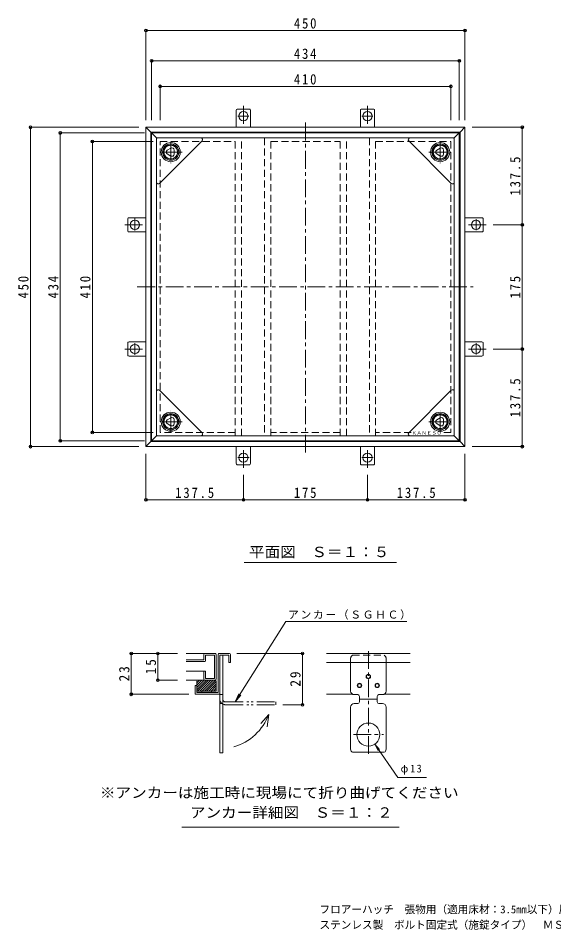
# Model space of a CAD drawing. Units: millimetres at full size, with parts at other scales. Extents: x -342 to 368, y -274 to 240.
# Drawn here: x -342 to -40, y -274 to 240 of the extents above; entities that cross this region are included whole.
import ezdxf
from ezdxf.enums import TextEntityAlignment as Align

# ---------------------------------------------------------------- set-up
doc = ezdxf.new("R2010")
doc.units = ezdxf.units.MM
doc.header["$LTSCALE"] = 2
doc.header["$PDMODE"] = 32
doc.header["$PDSIZE"] = 1.6
for name, pattern in [('CHAIN1', [8, 5, -1, 1, -1]), ('DASHED2', [3, 2, -1]), ('DOUBLE_CHAIN1', [8.8, 5, -1, 0.6, -0.6, 0.6, -1])]:
    doc.linetypes.add(name, pattern=pattern)
for name, color, linetype, lineweight in [('0-0', 7, 'CHAIN1', 9), ('0-1', 2, 'Continuous', 9), ('0-2', 3, 'Continuous', 9), ('0-4', 7, 'Continuous', 9), ('0-5', 7, 'Continuous', 9), ('D-1', 2, 'Continuous', 9), ('D-2', 3, 'Continuous', 9), ('D-4', 7, 'Continuous', 9), ('D-5', 7, 'Continuous', 9)]:
    doc.layers.add(name, color=color, linetype=linetype, lineweight=lineweight)
doc.layers.add('0-F', color=6, linetype='Continuous')
doc.layers.add('F-4', color=7, linetype='Continuous')
doc.styles.add('ＭＳ ゴシック', font='')
doc.styles.get('ＭＳ ゴシック').set_extended_font_data('MS Gothic')

msp = doc.modelspace()

# ---------------------------------------------------------------- linework, layer by layer
at = {"layer": '0-0'}
for p, q in [((-180.064, -4.741), (-180.064, 183.172)), ((-274.926, 88.633), (-85.426, 88.633))]:
    msp.add_line(p, q, dxfattribs=at)
at = {"layer": '0-1', "linetype": 'CHAIN1'}
for p, q in [((-215.064, 190.632), (-215.064, 179.921)), ((-145.064, 190.632), (-145.064, 179.921)), ((-211.96, 184.873), (-218.129, 184.873)), ((-142.055, 184.873), (-148.271, 184.873)), ((-282.063, 123.633), (-271.352, 123.633)), ((-276.304, 127.149), (-276.304, 120.395)), ((-78.065, 123.633), (-88.776, 123.633)), ((-83.824, 120.586), (-83.824, 126.821)), ((-276.304, 56.844), (-276.304, 50.309)), ((-83.824, 50.527), (-83.824, 57.008)), ((-282.063, 53.633), (-271.352, 53.633)), ((-78.065, 53.633), (-88.776, 53.633)), ((-215.064, -13.366), (-215.064, -2.656)), ((-145.064, -13.366), (-145.064, -2.656)), ((-218.294, -7.607), (-211.84, -7.607)), ((-148.18, -7.607), (-141.891, -7.607))]:
    msp.add_line(p, q, dxfattribs=at)
at = {"layer": '0-1'}
for p, q in [((-219.064, 188.173), (-219.064, 178.633)), ((-211.477, 188.873), (-218.651, 188.873)), ((-211.064, 188.173), (-211.064, 178.633)), ((-149.064, 188.173), (-149.064, 178.633)), ((-148.651, 188.873), (-141.477, 188.873)), ((-141.064, 188.173), (-141.064, 178.633)), ((-267.264, 175.833), (-270.064, 178.633)), ((-90.064, 178.633), (-270.064, 178.633)), ((-270.064, 178.633), (-270.064, -1.367)), ((-92.864, 175.833), (-267.264, 175.833)), ((-267.264, 175.833), (-267.264, 1.433)), ((-92.864, 175.833), (-90.064, 178.633)), ((-92.864, 1.433), (-92.864, 175.833)), ((-90.064, -1.367), (-90.064, 178.633)), ((-280.304, 120.045), (-280.304, 127.22)), ((-279.604, 127.633), (-270.064, 127.633)), ((-80.524, 127.633), (-90.064, 127.633)), ((-79.824, 120.045), (-79.824, 127.22)), ((-279.604, 119.633), (-270.064, 119.633)), ((-80.524, 119.633), (-90.064, 119.633)), ((-280.304, 57.22), (-280.304, 50.045)), ((-279.604, 57.633), (-270.064, 57.633)), ((-80.524, 57.633), (-90.064, 57.633)), ((-79.824, 57.22), (-79.824, 50.045)), ((-279.604, 49.633), (-270.064, 49.633)), ((-80.524, 49.633), (-90.064, 49.633)), ((-267.264, 1.433), (-270.064, -1.367)), ((-267.264, 1.433), (-92.864, 1.433)), ((-92.864, 1.433), (-90.064, -1.367)), ((-270.064, -1.367), (-90.064, -1.367)), ((-219.064, -10.907), (-219.064, -1.367)), ((-211.064, -10.907), (-211.064, -1.367)), ((-149.064, -10.907), (-149.064, -1.367)), ((-141.064, -10.907), (-141.064, -1.367)), ((-211.477, -11.607), (-218.651, -11.607)), ((-148.651, -11.607), (-141.477, -11.607))]:
    msp.add_line(p, q, dxfattribs=at)
at = {"layer": '0-1', "linetype": 'DASHED2'}
for p, q in [((-262.064, 6.633), (-262.064, 170.633)), ((-262.064, 170.633), (-219.664, 170.633)), ((-199.664, 170.633), (-160.464, 170.633)), ((-140.464, 170.633), (-98.064, 170.633)), ((-98.064, 170.633), (-98.064, 6.633)), ((-219.664, 6.633), (-262.064, 6.633)), ((-160.464, 6.633), (-199.664, 6.633)), ((-120.353, 6.633), (-140.464, 6.633)), ((-98.064, 6.633), (-103.578, 6.633))]:
    msp.add_line(p, q, dxfattribs=at)
at = {"layer": '0-1'}
for centre in [(-215.064, 184.873), (-145.064, 184.873), (-276.304, 123.633), (-83.824, 123.633), (-276.304, 53.633), (-83.824, 53.633), (-215.064, -7.607), (-145.064, -7.607)]:
    msp.add_circle(centre, 2.6, dxfattribs=at)
for centre, start, end in [((-218.264, 188.173), 118.95502, 180), ((-211.864, 188.173), 0, 61.04498), ((-148.264, 188.173), 118.95502, 180), ((-141.864, 188.173), 0, 61.04498), ((-279.604, 126.833), 90, 151.04498), ((-80.524, 126.833), 28.95502, 90), ((-279.604, 120.433), 208.95502, 270), ((-80.524, 120.433), 270, 331.04498), ((-279.604, 56.833), 90, 151.04498), ((-80.524, 56.833), 28.95502, 90), ((-279.604, 50.433), 208.95502, 270), ((-80.524, 50.433), 270, 331.04498), ((-218.264, -10.907), 180, 241.04498), ((-211.864, -10.907), 298.95502, 0), ((-148.264, -10.907), 180, 241.04498), ((-141.864, -10.907), 298.95502, 0)]:
    msp.add_arc(centre, 0.8, start, end, dxfattribs=at)
at = {"layer": '0-2'}
for p, q in [((-264.064, 172.633), (-266.864, 175.433)), ((-266.864, 175.433), (-93.264, 175.433)), ((-266.864, 1.833), (-266.864, 175.433)), ((-96.064, 172.633), (-93.264, 175.433)), ((-93.264, 175.433), (-93.264, 1.833)), ((-96.064, 172.633), (-264.064, 172.633)), ((-264.064, 172.633), (-264.064, 4.633)), ((-264.064, 147.633), (-264.064, 171.833)), ((-263.264, 172.633), (-239.064, 172.633)), ((-262.357, 146.925), (-238.357, 170.926)), ((-97.771, 146.925), (-121.771, 170.926)), ((-96.864, 172.633), (-121.064, 172.633)), ((-96.064, 4.633), (-96.064, 172.633)), ((-96.064, 147.633), (-96.064, 171.833)), ((-258.024, 165.672), (-255.984, 166.85)), ((-254.184, 163.455), (-254.184, 165.81)), ((-106.024, 165.672), (-103.984, 166.85)), ((-102.184, 163.455), (-102.184, 165.81)), ((-255.984, 162.416), (-258.024, 163.593)), ((-103.984, 162.416), (-106.024, 163.593)), ((-264.064, 29.633), (-264.064, 5.433)), ((-262.357, 30.34), (-238.357, 6.34)), ((-97.771, 30.34), (-121.771, 6.34)), ((-96.064, 29.633), (-96.064, 5.433)), ((-258.024, 13.672), (-255.984, 14.85)), ((-255.984, 10.416), (-258.024, 11.593)), ((-254.184, 11.455), (-254.184, 13.81)), ((-106.024, 13.672), (-103.984, 14.85)), ((-103.984, 10.416), (-106.024, 11.593)), ((-102.184, 11.455), (-102.184, 13.81)), ((-264.064, 4.633), (-266.864, 1.833)), ((-93.264, 1.833), (-266.864, 1.833)), ((-264.064, 4.633), (-96.064, 4.633)), ((-263.264, 4.633), (-239.064, 4.633)), ((-96.864, 4.633), (-121.064, 4.633)), ((-96.064, 4.633), (-93.264, 1.833))]:
    msp.add_line(p, q, dxfattribs=at)
at = {"layer": '0-2', "linetype": 'CHAIN1'}
for p, q in [((-256.064, 170.491), (-256.064, 158.482)), ((-104.064, 170.491), (-104.064, 158.482)), ((-249.715, 164.633), (-262.075, 164.633)), ((-110.413, 164.633), (-98.053, 164.633)), ((-256.064, 6.774), (-256.064, 18.783)), ((-104.064, 6.774), (-104.064, 18.783)), ((-249.715, 12.633), (-262.075, 12.633)), ((-110.413, 12.633), (-98.053, 12.633))]:
    msp.add_line(p, q, dxfattribs=at)
at = {"layer": '0-2', "linetype": 'DASHED2'}
for p, q in [((-219.664, 172.633), (-199.664, 172.633)), ((-219.664, 4.633), (-219.664, 172.633)), ((-216.144, 4.633), (-216.144, 172.633)), ((-203.184, 172.633), (-203.184, 4.633)), ((-199.664, 4.633), (-199.664, 172.633)), ((-160.464, 172.633), (-140.464, 172.633)), ((-160.464, 4.633), (-160.464, 172.633)), ((-156.944, 4.633), (-156.944, 172.633)), ((-143.984, 172.633), (-143.984, 4.633)), ((-140.464, 4.633), (-140.464, 172.633)), ((-219.664, 4.633), (-199.664, 4.633)), ((-160.464, 4.633), (-140.464, 4.633))]:
    msp.add_line(p, q, dxfattribs=at)
at = {"layer": '0-2'}
for centre, radius in [((-256.064, 164.633), 5.4), ((-104.064, 164.633), 5.4), ((-256.064, 164.633), 4.6), ((-256.064, 164.633), 4), ((-256.064, 164.633), 3.88), ((-104.064, 164.633), 4.6), ((-104.064, 164.633), 4), ((-104.064, 164.633), 3.88), ((-256.064, 12.633), 5.4), ((-256.064, 12.633), 4.6), ((-256.064, 12.633), 4), ((-256.064, 12.633), 3.88), ((-104.064, 12.633), 5.4), ((-104.064, 12.633), 4.6), ((-104.064, 12.633), 4), ((-104.064, 12.633), 3.88)]:
    msp.add_circle(centre, radius, dxfattribs=at)
for centre, radius, start, end in [((-263.264, 171.833), 0.8, 90, 180), ((-239.064, 171.633), 1, 315, 90), ((-121.064, 171.633), 1, 90, 225), ((-96.864, 171.833), 0.8, 0, 90), ((-257.424, 164.633), 1.2, 120.00055, 239.99945), ((-255.384, 165.81), 1.2, 0, 120.00055), ((-105.424, 164.633), 1.2, 120.00055, 239.99945), ((-103.384, 165.81), 1.2, 0, 120.00055), ((-255.384, 163.455), 1.2, 239.99945, 0), ((-103.384, 163.455), 1.2, 239.99945, 0), ((-263.064, 147.633), 1, 180, 315), ((-97.064, 147.633), 1, 225, 0), ((-263.064, 29.633), 1, 45, 180), ((-97.064, 29.633), 1, 0, 135), ((-257.424, 12.633), 1.2, 120.00055, 239.99945), ((-255.384, 13.81), 1.2, 0, 120.00055), ((-255.384, 11.455), 1.2, 239.99945, 0), ((-105.424, 12.633), 1.2, 120.00055, 239.99945), ((-103.384, 13.81), 1.2, 0, 120.00055), ((-103.384, 11.455), 1.2, 239.99945, 0), ((-263.264, 5.433), 0.8, 180, 270), ((-239.064, 5.633), 1, 270, 45), ((-121.064, 5.633), 1, 135, 270), ((-96.864, 5.433), 0.8, 270, 0)]:
    msp.add_arc(centre, radius, start, end, dxfattribs=at)
at = {"layer": '0-4'}
for p, q in [((-270.064, 233.806), (-270.064, 182.633)), ((-270.064, 233.206), (-90.064, 233.206)), ((-90.064, 233.806), (-90.064, 182.633)), ((-266.864, 216.701), (-266.864, 182.633)), ((-266.864, 216.101), (-93.264, 216.101)), ((-93.264, 216.701), (-93.264, 182.633)), ((-262.064, 202.263), (-262.064, 182.633)), ((-262.064, 201.663), (-98.064, 201.663)), ((-98.064, 202.263), (-98.064, 182.633)), ((-335.84, 178.633), (-274.064, 178.633)), ((-335.24, -1.367), (-335.24, 178.633)), ((-318.974, 175.433), (-270.864, 175.433)), ((-318.374, 175.433), (-318.374, 1.833)), ((-57.109, 178.633), (-86.064, 178.633)), ((-57.709, 123.633), (-57.709, 178.633)), ((-300.905, 170.633), (-266.064, 170.633)), ((-300.305, 6.633), (-300.305, 170.633)), ((-57.109, 123.633), (-74.065, 123.633)), ((-57.709, 53.633), (-57.709, 123.633)), ((-57.109, 53.633), (-74.065, 53.633)), ((-57.709, -1.367), (-57.709, 53.633)), ((-300.905, 6.633), (-266.064, 6.633)), ((-318.974, 1.833), (-270.864, 1.833)), ((-335.84, -1.367), (-274.064, -1.367)), ((-57.109, -1.367), (-86.064, -1.367)), ((-270.064, -31.994), (-270.064, -5.367)), ((-90.064, -31.994), (-90.064, -5.367)), ((-215.064, -31.994), (-215.064, -17.366)), ((-145.064, -31.994), (-145.064, -17.366)), ((-270.064, -31.394), (-215.064, -31.394)), ((-215.064, -31.394), (-145.064, -31.394)), ((-145.064, -31.394), (-90.064, -31.394))]:
    msp.add_line(p, q, dxfattribs=at)
at = {"layer": '0-4', "color": 3}
for centre in [(-256.064, 164.633), (-104.064, 164.633), (-256.064, 12.633), (-104.064, 12.633)]:
    msp.add_circle(centre, 4.5, dxfattribs=at)
at = {"layer": '0-4'}
for p in [(-270.064, 233.206), (-90.064, 233.206), (-266.864, 216.101), (-93.264, 216.101), (-262.064, 201.663), (-98.064, 201.663), (-335.24, 178.633), (-318.374, 175.433), (-57.709, 178.633), (-300.305, 170.633), (-57.709, 123.633), (-57.709, 53.633), (-300.305, 6.633), (-318.374, 1.833), (-335.24, -1.367), (-57.709, -1.367), (-270.064, -31.394), (-215.064, -31.394), (-145.064, -31.394), (-90.064, -31.394)]:
    msp.add_point(p, dxfattribs=at)
at = {"layer": '0-5'}
msp.add_line((-214.67, -66.724), (-128.614, -66.724), dxfattribs=at)
at = {"layer": 'D-1'}
for p, q in [((-228.86, -118.016), (-222.86, -118.016)), ((-168.218, -118.016), (-120.925, -118.016)), ((-229.36, -118.516), (-229.36, -140.016)), ((-228.36, -140.516), (-228.36, -119.016)), ((-222.36, -118.516), (-222.36, -123.016)), ((-168.218, -123.016), (-120.925, -123.016)), ((-154.572, -139.204), (-154.572, -123.016)), ((-134.572, -139.204), (-134.572, -123.016)), ((-241.36, -138.395), (-235.98, -133.016)), ((-241.36, -137.123), (-237.253, -133.016)), ((-241.36, -135.85), (-238.526, -133.016)), ((-241.358, -134.575), (-239.799, -133.016)), ((-240.907, -139.216), (-234.707, -133.016)), ((-239.635, -139.216), (-233.435, -133.016)), ((-238.362, -139.216), (-232.162, -133.016)), ((-237.089, -139.216), (-230.889, -133.016)), ((-242.36, -140.516), (-242.36, -136.016)), ((-241.36, -136.016), (-241.36, -134.716)), ((-235.816, -139.216), (-230.431, -133.831)), ((-234.543, -139.216), (-230.36, -135.032)), ((-233.271, -139.216), (-230.36, -136.305)), ((-231.998, -139.216), (-230.36, -137.578)), ((-230.36, -139.216), (-230.36, -134.716)), ((-241.868, -141.016), (-228.86, -141.016)), ((-241.36, -139.216), (-230.36, -139.216)), ((-238.61, -139.216), (-238.61, -140.016)), ((-233.11, -139.216), (-233.11, -140.016)), ((-230.725, -139.216), (-230.36, -138.851)), ((-228.36, -140.516), (-228.36, -174.016)), ((-228.36, -141.204), (-226.76, -141.204)), ((-168.218, -141.016), (-153.418, -141.016)), ((-150.572, -141.204), (-152.572, -141.204)), ((-149.572, -145.204), (-149.572, -142.204)), ((-149.572, -143.704), (-139.572, -143.704)), ((-139.572, -142.204), (-139.572, -145.204)), ((-138.572, -141.204), (-136.572, -141.204)), ((-135.725, -141.016), (-120.925, -141.016)), ((-228.36, -146.204), (-226.76, -146.204)), ((-154.572, -148.204), (-154.572, -171.954)), ((-150.572, -146.204), (-152.572, -146.204)), ((-138.572, -146.204), (-136.572, -146.204)), ((-134.572, -148.204), (-134.572, -171.954)), ((-153.54, -173.704), (-135.603, -173.704))]:
    msp.add_line(p, q, dxfattribs=at)
at = {"layer": 'D-1', "linetype": 'CHAIN1'}
for p, q in [((-144.572, -116.626), (-144.572, -175.74)), ((-153.041, -163.704), (-136.093, -163.704))]:
    msp.add_line(p, q, dxfattribs=at)
at = {"layer": 'D-1', "linetype": 'DASHED2'}
for p, q in [((-154.572, -120.766), (-154.572, -123.016)), ((-153.54, -119.016), (-135.603, -119.016)), ((-134.572, -120.766), (-134.572, -123.016))]:
    msp.add_line(p, q, dxfattribs=at)
at = {"layer": 'D-1', "linetype": 'DOUBLE_CHAIN1'}
for p, q in [((-225.16, -145.304), (-196.76, -145.304)), ((-225.16, -146.904), (-196.76, -146.904)), ((-196.76, -146.904), (-196.76, -145.304))]:
    msp.add_line(p, q, dxfattribs=at)
at = {"layer": 'D-1'}
for points in [[(-228.36, -119.016), (-223.36, -119.016), (-223.36, -123.016), (-222.36, -123.016)], [(-228.36, -174.016), (-226.76, -174.016), (-226.76, -119.016)], [(-242.36, -136.016), (-241.36, -136.016), (-241.36, -140.016), (-229.36, -140.016)]]:
    msp.add_lwpolyline(points, dxfattribs=at)
for centre, radius in [((-144.572, -131.016), 1.25), ((-144.572, -131.016), 1), ((-149.572, -136.016), 1.25), ((-149.572, -136.016), 1), ((-139.572, -136.016), 1.25), ((-139.572, -136.016), 1), ((-144.572, -163.704), 6.5)]:
    msp.add_circle(centre, radius, dxfattribs=at)
for centre, radius, start, end in [((-228.86, -118.516), 0.5, 90, 180), ((-222.86, -118.516), 0.5, 0, 90), ((-235.86, -134.716), 5.5, 161.99556, 180), ((-235.86, -134.716), 5.5, 0, 18.00444), ((-241.86, -140.516), 0.5, 180, 270), ((-228.86, -140.516), 0.5, 270, 0), ((-152.572, -139.204), 2, 180, 270), ((-150.572, -142.204), 1, 0, 90), ((-138.572, -142.204), 1, 90, 180), ((-136.572, -139.204), 2, 270, 0), ((-152.572, -148.204), 2, 90, 180), ((-150.572, -145.204), 1, 270, 0), ((-138.572, -145.204), 1, 180, 270), ((-136.572, -148.204), 2, 0, 90), ((-152.572, -171.954), 2, 180, 241.04498), ((-136.572, -171.954), 2, 298.95502, 0)]:
    msp.add_arc(centre, radius, start, end, dxfattribs=at)
at = {"layer": 'D-1', "linetype": 'DASHED2'}
for centre, start, end in [((-152.572, -120.766), 118.95502, 180), ((-136.572, -120.766), 0, 61.04498)]:
    msp.add_arc(centre, 2, start, end, dxfattribs=at)
at = {"layer": 'D-1', "linetype": 'DOUBLE_CHAIN1'}
for radius in [3.2, 1.6]:
    msp.add_arc((-225.16, -143.704), radius, 180, 270, dxfattribs=at)
at = {"layer": 'D-2'}
for p, q in [((-230.889, -118.016), (-247.389, -118.016)), ((-237.389, -121.516), (-247.389, -121.516)), ((-236.889, -122.516), (-247.389, -122.516)), ((-237.389, -118.516), (-237.389, -121.516)), ((-236.389, -122.016), (-236.389, -119.016)), ((-231.389, -119.016), (-236.389, -119.016)), ((-231.389, -132.016), (-231.389, -119.016)), ((-230.389, -118.516), (-230.389, -132.516)), ((-247.389, -128.016), (-236.389, -128.016)), ((-237.389, -132.516), (-237.389, -128.016)), ((-236.389, -132.016), (-236.389, -128.016)), ((-230.889, -133.016), (-247.389, -133.016)), ((-231.389, -132.016), (-236.389, -132.016))]:
    msp.add_line(p, q, dxfattribs=at)
for centre, start, end in [((-236.889, -118.516), 90, 180), ((-230.889, -118.516), 0, 90), ((-236.889, -122.016), 270, 0), ((-236.889, -132.516), 180, 270), ((-230.889, -132.516), 270, 0)]:
    msp.add_arc(centre, 0.5, start, end, dxfattribs=at)
at = {"layer": 'D-4'}
for p, q in [((-278.709, -118.016), (-252.309, -118.016)), ((-278.309, -118.016), (-278.309, -141.016)), ((-263.309, -118.016), (-263.309, -133.016)), ((-181.36, -118.016), (-218.86, -118.016)), ((-181.76, -118.016), (-181.76, -146.904)), ((-263.709, -133.016), (-252.309, -133.016)), ((-278.709, -141.016), (-245.86, -141.016)), ((-181.36, -146.904), (-192.76, -146.904))]:
    msp.add_line(p, q, dxfattribs=at)
for p in [(-278.309, -118.016), (-263.309, -118.016), (-181.76, -118.016), (-263.309, -133.016), (-278.309, -141.016), (-181.76, -146.904)]:
    msp.add_point(p, dxfattribs=at)
at = {"layer": 'D-5'}
for p, q in [((-219.713, -145.304), (-217.624, -140.761)), ((-219.713, -145.304), (-216.519, -141.457)), ((-200.726, -152.312), (-205.172, -157.476)), ((-200.726, -152.312), (-201.611, -159.293)), ((-140.896, -169.065), (-128.031, -187.827)), ((-140.896, -169.065), (-139.051, -172.695)), ((-140.896, -169.065), (-138.206, -172.058)), ((-128.031, -187.827), (-111.695, -187.827)), ((-249.825, -215.89), (-127.154, -215.89))]:
    msp.add_line(p, q, dxfattribs=at)
msp.add_lwpolyline([(-219.713, -145.304), (-191.16, -99.965), (-122.823, -99.965)], dxfattribs=at)
msp.add_arc((-228.928, -141.767), 30.109, 286.17736, 339.49844, dxfattribs=at)

# ---------------------------------------------------------------- texts
at = {"layer": '0-4', "color": 2, "char_height": 5.865, "attachment_point": 7, "style": 'ＭＳ ゴシック'}
for s, insert in [('\\T1.27;\\W0.9;450', (-186.564, 234.206)), ('\\T1.27;\\W0.9;434', (-186.564, 217.101)), ('\\T1.27;\\W0.9;410', (-186.564, 202.663)), ('\\T1.28;\\W0.9;137.5', (-253.564, -30.394)), ('\\T1.27;\\W0.9;175', (-186.564, -30.394)), ('\\T1.28;\\W0.9;137.5', (-128.564, -30.394))]:
    msp.add_mtext(s, dxfattribs=dict(at, insert=insert))
at = {"layer": '0-4', "color": 2, "char_height": 5.865, "attachment_point": 7, "rotation": 90, "style": 'ＭＳ ゴシック'}
for s, insert in [('\\T1.28;\\W0.9;137.5', (-58.709, 140.133)), ('\\T1.27;\\W0.9;450', (-336.24, 82.133)), ('\\T1.27;\\W0.9;434', (-319.374, 82.133)), ('\\T1.27;\\W0.9;410', (-301.305, 82.133)), ('\\T1.27;\\W0.9;175', (-58.709, 82.133)), ('\\T1.28;\\W0.9;137.5', (-58.709, 15.133))]:
    msp.add_mtext(s, dxfattribs=dict(at, insert=insert))
at = {"layer": '0-5', "color": 2, "style": 'ＭＳ ゴシック', "width": 1.1}
msp.add_text('平面図\u3000Ｓ＝１：５', height=5.865, dxfattribs=at).set_placement((-211.907, -65.437), align=Align.BOTTOM_LEFT)
at = {"layer": '0-F', "style": 'ＭＳ ゴシック', "width": 1.15}
msp.add_text('ＫＡＮＥＳＯ', height=1.76, dxfattribs=at).set_placement((-120.151, 4.9), align=Align.BOTTOM_LEFT)
at = {"layer": 'D-4', "color": 2, "char_height": 5.865, "attachment_point": 7, "rotation": 90, "style": 'ＭＳ ゴシック'}
for s, insert in [('\\T1.27;\\W0.95;15', (-264.309, -129.766)), ('\\T1.27;\\W0.95;23', (-279.309, -133.766)), ('\\T1.27;\\W0.95;29', (-182.76, -136.71))]:
    msp.add_mtext(s, dxfattribs=dict(at, insert=insert))
at = {"layer": 'D-5', "color": 2, "style": 'ＭＳ ゴシック', "width": 1.1}
for s, p in [('※アンカーは施工時に現場にて折り曲げてください', (-296.054, -201.17)), ('アンカー詳細図\u3000Ｓ＝１：２', (-245.257, -212.34))]:
    msp.add_text(s, height=5.865, dxfattribs=at).set_placement(p, align=Align.BOTTOM_LEFT)
at = {"layer": 'D-5', "char_height": 4.399, "attachment_point": 7, "style": 'ＭＳ ゴシック'}
for s, insert in [('\\T1.17;アンカー（ＳＧＨＣ）', (-189.816, -98.907)), ('\\T1.26;\\W0.95;φ13', (-126.363, -186.247))]:
    msp.add_mtext(s, dxfattribs=dict(at, insert=insert))
at = {"layer": 'F-4', "style": 'ＭＳ ゴシック'}
for s, p in [('フロアーハッチ\u3000張物用（適用床材：3.5mm以下）屋内外用\u3000密閉形（防水・防臭形）', (-172.149, -265.779)), ('ステンレス製\u3000ボルト固定式（施錠タイプ）\u3000ＭＳＸＬ－Ｐ－４５０', (-172.149, -274.485))]:
    msp.add_text(s, height=4.399, dxfattribs=at).set_placement(p, align=Align.BOTTOM_LEFT)

doc.saveas('drawing.dxf')
